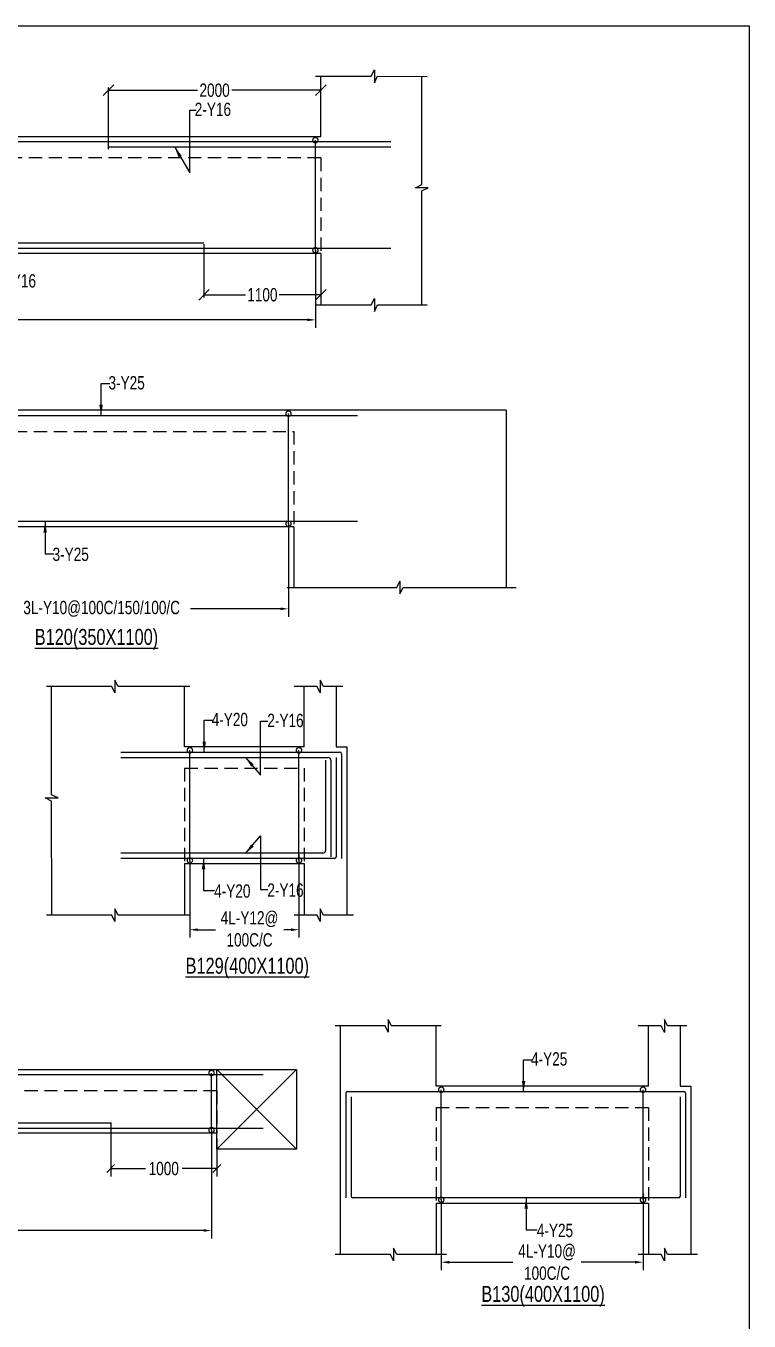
# Model space of a CAD drawing. Header units: millimetres. Extents: x 31347440 to 31744305, y -21457036 to -21063618.
# Drawn here: x 31672793 to 31679606, y -21171960 to -21159764 of the extents above; entities that cross this region are included whole.
import ezdxf

# ---------------------------------------------------------------- set-up
doc = ezdxf.new("R2010")
doc.units = ezdxf.units.MM
doc.header["$LTSCALE"] = 1000
doc.header["$MEASUREMENT"] = 0
doc.header["$PDMODE"] = 3
for name, pattern in [('CONTINOUS', [0]), ('CONTINU', [0]), ('HIDDEN', [0.375, 0.25, -0.125])]:
    doc.linetypes.add(name, pattern=pattern)
for name, color, linetype in [('-S-ARROW', 253, 'Continuous'), ('-S-MISC', 8, 'Continuous'), ('-S-STIRRUPS DIM', 6, 'Continuous'), ('-S-STIRUP', 11, 'Continuous'), ('-STR-BEAM', 7, 'CONTINU'), ('-STR-COLUMN', 5, 'HIDDEN'), ('-STR-REINF', 3, 'Continuous'), ('-STR-RF-DIM', 8, 'CONTINOUS'), ('-STR-TEXT', 6, 'Continuous'), ('SEC TEXT', 9, 'Continuous'), ('SLAB LINE', 254, 'HIDDEN')]:
    doc.layers.add(name, color=color, linetype=linetype)
doc.styles.add('BEAM-LS', font='romans.shx', dxfattribs={"width": 0.8})
doc.styles.add('SOBHA', font='swisscl.ttf')
doc.styles.add('sobha.sed', font='swisscl.ttf')
doc.dimstyles.new('S-50', dxfattribs={"dimscale": 50, "dimtxt": 2.5, "dimasz": 2, "dimexe": 0.5, "dimexo": 0.25, "dimgap": 0.25, "dimtad": 0, "dimdec": 0, "dimrnd": 0.0005, "dimzin": 0, "dimdsep": 46, "dimtxsty": 'sobha.sed', "dimblk": 'OBLIQUE', "dimcen": 0.09, "dimclrd": 8, "dimclre": 8, "dimclrt": 6, "dimadec": 0, "dimazin": 0, "dimtfac": 1, "dimtdec": 0, "dimtofl": 0, "dimtmove": 2, "dimatfit": 3, "dimfxl": 0.18, "dimtolj": 1, "dimtzin": 0, "dimlwd": -1, "dimlwe": -1, "dimarcsym": 0})
doc.dimstyles.new('S-DIM50', dxfattribs={"dimscale": 50, "dimtxt": 2.5, "dimasz": 1.5, "dimexe": 1.5, "dimexo": 1, "dimgap": 0.5, "dimtad": 0, "dimdec": 0, "dimzin": 0, "dimdsep": 46, "dimtxsty": 'SOBHA', "dimcen": 0.09, "dimclrd": 256, "dimclre": 256, "dimclrt": 6, "dimadec": 5, "dimazin": 0, "dimtfac": 1, "dimtdec": 0, "dimtofl": 0, "dimtmove": 0, "dimatfit": 3, "dimfxl": 0.18, "dimtolj": 1, "dimtzin": 0, "dimlwd": -1, "dimlwe": -1, "dimarcsym": 0})
doc.dimstyles.new('STIRUP', dxfattribs={"dimscale": 50, "dimtxt": 2.5, "dimasz": 2.2, "dimexe": 0, "dimexo": 0, "dimgap": 0.5, "dimtad": 0, "dimdec": 0, "dimzin": 0, "dimdsep": 46, "dimtxsty": 'BEAM-LS', "dimblk": 'DOTSMALL', "dimcen": 0.09, "dimclrd": 256, "dimclre": 256, "dimclrt": 256, "dimadec": 5, "dimazin": 0, "dimtfac": 1, "dimtdec": 0, "dimtofl": 0, "dimtmove": 0, "dimatfit": 3, "dimldrblk": 'DOTSMALL', "dimfxl": 0, "dimfxlon": 1, "dimtolj": 1, "dimtzin": 0, "dimlwd": -1, "dimlwe": -1, "dimarcsym": 0})

# ---------------------------------------------------------------- blocks, each defined once
blk = doc.blocks.new('_DotSmall')
at = {"color": 0, "linetype": 'ByBlock', "const_width": 0.5}
blk.add_lwpolyline([(-0.0625, 0, 1), (0.0625, 0, 1)], format="xyb", close=True, dxfattribs=at)
blk = doc.blocks.new('*D140')
at = {"layer": '-S-STIRUP', "ltscale": 100, "transparency": 16777216}
blk.add_line((31675521, -21161876), (31675521, -21160840), dxfattribs=at)
at = {"layer": 'Defpoints', "color": 0, "linetype": 'CONTINU', "ltscale": 100, "transparency": 16777216}
for p in [(31675521, -21160840), (31675521, -21160840), (31675521, -21161876, 0)]:
    blk.add_point(p, dxfattribs=at)
at = {"layer": '-S-STIRUP', "linetype": 'CONTINU', "ltscale": 100, "transparency": 16777216, "xscale": 100, "yscale": 100, "zscale": 100}
for p, rotation in [((31675521, -21160840), 90), ((31675521, -21161876), 270)]:
    blk.add_blockref('_DotSmall', p, dxfattribs=dict(at, rotation=rotation))
blk = doc.blocks.new('*D142')
at = {"layer": '-STR-RF-DIM', "transparency": 16777216}
for p, q in [((31668021, -21161876), (31668021, -21162607)), ((31675521, -21161876), (31675521, -21162607)), ((31668096, -21162532), (31670942, -21162532)), ((31675446, -21162532), (31672490, -21162532))]:
    blk.add_line(p, q, dxfattribs=at)
for points in [[(31668096, -21162519), (31668096, -21162544), (31668021, -21162532)], [(31675446, -21162519), (31675446, -21162544), (31675521, -21162532)]]:
    blk.add_solid(points, dxfattribs=at)
at = {"layer": 'Defpoints', "color": 0, "transparency": 16777216}
for p in [(31668021, -21161876, 178587), (31675521, -21161876, 178587), (31668021, -21162532)]:
    blk.add_point(p, dxfattribs=at)
at = {"layer": '-STR-RF-DIM', "color": 6, "transparency": 16777216, "insert": (31671716, -21162532), "char_height": 125, "attachment_point": 5, "style": 'SOBHA'}
blk.add_mtext('\\A1;4L-Y8@100C/125100/C', dxfattribs=at)
blk = doc.blocks.new('*D165')
at = {"layer": '-S-STIRUP', "ltscale": 100, "transparency": 16777216}
blk.add_line((31675267, -21164451), (31675267, -21163415), dxfattribs=at)
at = {"layer": 'Defpoints', "color": 0, "linetype": 'CONTINU', "ltscale": 100, "transparency": 16777216}
for p in [(31675267, -21163415), (31675267, -21163415), (31675267, -21164451)]:
    blk.add_point(p, dxfattribs=at)
at = {"layer": '-S-STIRUP', "linetype": 'CONTINU', "ltscale": 100, "transparency": 16777216, "xscale": 100, "yscale": 100, "zscale": 100}
for p, rotation in [((31675267, -21163415), 90), ((31675267, -21164451), 270)]:
    blk.add_blockref('_DotSmall', p, dxfattribs=dict(at, rotation=rotation))
blk = doc.blocks.new('*D169')
at = {"layer": '-STR-RF-DIM', "transparency": 16777216}
for p, q in [((31671791, -21164451), (31671791, -21165328)), ((31675267, -21164451), (31675267, -21165328)), ((31671866, -21165253), (31672671, -21165253)), ((31675192, -21165253), (31674344, -21165253))]:
    blk.add_line(p, q, dxfattribs=at)
for points in [[(31671866, -21165240), (31671866, -21165265), (31671791, -21165253)], [(31675192, -21165240), (31675192, -21165265), (31675267, -21165253)]]:
    blk.add_solid(points, dxfattribs=at)
at = {"layer": 'Defpoints', "color": 0, "transparency": 16777216}
for p in [(31671791, -21164451, 0), (31675267, -21164451, 0), (31675267, -21165253)]:
    blk.add_point(p, dxfattribs=at)
at = {"layer": '-STR-RF-DIM', "color": 6, "transparency": 16777216, "insert": (31673507, -21165253), "char_height": 125, "attachment_point": 5, "style": 'SOBHA'}
blk.add_mtext('\\A1;3L-Y10@100C/150/100/C', dxfattribs=at)
blk = doc.blocks.new('*D179')
at = {"layer": '-STR-RF-DIM', "transparency": 16777216}
for p, q in [((31668042, -21170161), (31668042, -21171182)), ((31674542, -21170161), (31674542, -21171182)), ((31668117, -21171107), (31670588, -21171107)), ((31674467, -21171107), (31672261, -21171107))]:
    blk.add_line(p, q, dxfattribs=at)
for points in [[(31668117, -21171094), (31668117, -21171119), (31668042, -21171107)], [(31674467, -21171094), (31674467, -21171119), (31674542, -21171107)]]:
    blk.add_solid(points, dxfattribs=at)
at = {"layer": 'Defpoints', "color": 0, "transparency": 16777216}
for p in [(31668042, -21170161, 178587), (31674542, -21170161, 178587), (31674542, -21171107)]:
    blk.add_point(p, dxfattribs=at)
at = {"layer": '-STR-RF-DIM', "color": 6, "transparency": 16777216, "insert": (31671425, -21171107), "char_height": 125, "attachment_point": 5, "style": 'SOBHA'}
blk.add_mtext('\\A1;4L-Y10@100/150/100C/C', dxfattribs=at)
blk = doc.blocks.new('*D180')
at = {"layer": '-S-STIRUP', "ltscale": 100, "transparency": 16777216}
blk.add_line((31674542, -21170161), (31674542, -21169624), dxfattribs=at)
at = {"layer": 'Defpoints', "color": 0, "linetype": 'CONTINU', "ltscale": 100, "transparency": 16777216}
for p in [(31674542, -21169624), (31674542, -21169624), (31674542, -21170161, 0)]:
    blk.add_point(p, dxfattribs=at)
at = {"layer": '-S-STIRUP', "linetype": 'CONTINU', "ltscale": 100, "transparency": 16777216, "xscale": 100, "yscale": 100, "zscale": 100}
for p, rotation in [((31674542, -21169624), 90), ((31674542, -21170161), 270)]:
    blk.add_blockref('_DotSmall', p, dxfattribs=dict(at, rotation=rotation))
blk = doc.blocks.new('*D182')
at = {"layer": '-STR-RF-DIM', "transparency": 16777216}
for p, q in [((31675366, -21167565), (31675366, -21168349)), ((31674338, -21167622), (31674338, -21168349)), ((31674413, -21168274), (31674579, -21168274)), ((31675291, -21168274), (31675222, -21168274))]:
    blk.add_line(p, q, dxfattribs=at)
for points in [[(31674413, -21168262), (31674413, -21168287), (31674338, -21168274)], [(31675291, -21168262), (31675291, -21168287), (31675366, -21168274)]]:
    blk.add_solid(points, dxfattribs=at)
at = {"layer": 'Defpoints', "color": 0, "transparency": 16777216}
for p in [(31675366, -21167565, 178587), (31674338, -21167622, 178587), (31674338, -21168274)]:
    blk.add_point(p, dxfattribs=at)
at = {"layer": '-STR-RF-DIM', "color": 6, "transparency": 16777216, "char_height": 125, "attachment_point": 5, "style": 'SOBHA'}
for s, insert in [('\\A1;4L-Y12@', (31674900, -21168175)), ('\\A1;100C/C', (31674900, -21168371))]:
    blk.add_mtext(s, dxfattribs=dict(at, insert=insert))
blk = doc.blocks.new('*D183')
at = {"layer": '-S-STIRUP', "ltscale": 100, "transparency": 16777216}
blk.add_line((31675366, -21167622), (31675366, -21166585), dxfattribs=at)
at = {"layer": 'Defpoints', "color": 0, "linetype": 'CONTINU', "ltscale": 100, "transparency": 16777216}
for p in [(31675366, -21166585), (31675366, -21166585), (31675366, -21167622)]:
    blk.add_point(p, dxfattribs=at)
at = {"layer": '-S-STIRUP', "linetype": 'CONTINU', "ltscale": 100, "transparency": 16777216, "xscale": 100, "yscale": 100, "zscale": 100}
for p, rotation in [((31675366, -21166585), 90), ((31675366, -21167622), 270)]:
    blk.add_blockref('_DotSmall', p, dxfattribs=dict(at, rotation=rotation))
blk = doc.blocks.new('_OBLIQUE')
at = {"color": 0, "linetype": 'ByBlock'}
blk.add_line((-0.5, -0.5), (0.5, 0.5), dxfattribs=at)
blk = doc.blocks.new('*D184')
at = {"layer": '-S-STIRUP', "ltscale": 100, "transparency": 16777216}
blk.add_line((31674338, -21167622), (31674338, -21166585), dxfattribs=at)
at = {"layer": 'Defpoints', "color": 0, "linetype": 'CONTINU', "ltscale": 100, "transparency": 16777216}
for p in [(31674338, -21166585), (31674338, -21166585), (31674338, -21167622)]:
    blk.add_point(p, dxfattribs=at)
at = {"layer": '-S-STIRUP', "linetype": 'CONTINU', "ltscale": 100, "transparency": 16777216, "xscale": 100, "yscale": 100, "zscale": 100}
for p, rotation in [((31674338, -21166585), 90), ((31674338, -21167622), 270)]:
    blk.add_blockref('_DotSmall', p, dxfattribs=dict(at, rotation=rotation))
blk = doc.blocks.new('*D185')
at = {"layer": '-STR-RF-DIM', "transparency": 16777216}
for p, q in [((31678607, -21170761), (31678607, -21171480)), ((31676706, -21170818), (31676706, -21171480)), ((31676781, -21171405), (31677382, -21171405)), ((31678532, -21171405), (31678025, -21171405))]:
    blk.add_line(p, q, dxfattribs=at)
for points in [[(31676781, -21171393), (31676781, -21171418), (31676706, -21171405)], [(31678532, -21171393), (31678532, -21171418), (31678607, -21171405)]]:
    blk.add_solid(points, dxfattribs=at)
at = {"layer": 'Defpoints', "color": 0, "transparency": 16777216}
for p in [(31678607, -21170761, 178587), (31676706, -21170818, 178587), (31676706, -21171405)]:
    blk.add_point(p, dxfattribs=at)
at = {"layer": '-STR-RF-DIM', "color": 6, "transparency": 16777216, "insert": (31677703, -21171405), "char_height": 125, "attachment_point": 5, "style": 'SOBHA'}
blk.add_mtext('\\A1;4L-Y10@\\P100C/C', dxfattribs=at)
blk = doc.blocks.new('*D186')
at = {"layer": '-S-STIRUP', "ltscale": 100, "transparency": 16777216}
blk.add_line((31678607, -21170818), (31678607, -21169781), dxfattribs=at)
at = {"layer": 'Defpoints', "color": 0, "linetype": 'CONTINU', "ltscale": 100, "transparency": 16777216}
for p in [(31678607, -21169781), (31678607, -21169781), (31678607, -21170818)]:
    blk.add_point(p, dxfattribs=at)
at = {"layer": '-S-STIRUP', "linetype": 'CONTINU', "ltscale": 100, "transparency": 16777216, "xscale": 100, "yscale": 100, "zscale": 100}
for p, rotation in [((31678607, -21169781), 90), ((31678607, -21170818), 270)]:
    blk.add_blockref('_DotSmall', p, dxfattribs=dict(at, rotation=rotation))
blk = doc.blocks.new('*D187')
at = {"layer": '-S-STIRUP', "ltscale": 100, "transparency": 16777216}
blk.add_line((31676706, -21170818), (31676706, -21169781), dxfattribs=at)
at = {"layer": 'Defpoints', "color": 0, "linetype": 'CONTINU', "ltscale": 100, "transparency": 16777216}
for p in [(31676706, -21169781), (31676706, -21169781), (31676706, -21170818)]:
    blk.add_point(p, dxfattribs=at)
at = {"layer": '-S-STIRUP', "linetype": 'CONTINU', "ltscale": 100, "transparency": 16777216, "xscale": 100, "yscale": 100, "zscale": 100}
for p, rotation in [((31676706, -21169781), 90), ((31676706, -21170818), 270)]:
    blk.add_blockref('_DotSmall', p, dxfattribs=dict(at, rotation=rotation))
blk = doc.blocks.new('*D333')
at = {"color": 8, "transparency": 16777216}
for p, q in [((31673571, -21160923), (31673571, -21160345)), ((31673571, -21160370), (31674410, -21160370)), ((31675571, -21160370), (31674732, -21160370)), ((31675571, -21160794), (31675571, -21160345))]:
    blk.add_line(p, q, dxfattribs=at)
at = {"layer": 'Defpoints', "color": 0, "transparency": 16777216}
for p in [(31675571, -21160370), (31675571, -21160807, 0), (31673571, -21160936, 0)]:
    blk.add_point(p, dxfattribs=at)
at = {"color": 8, "transparency": 16777216, "xscale": 100, "yscale": 100, "zscale": 100, "rotation": 180}
blk.add_blockref('_OBLIQUE', (31673571, -21160370), dxfattribs=at)
at = {"color": 8, "transparency": 16777216, "xscale": 100, "yscale": 100, "zscale": 100}
blk.add_blockref('_OBLIQUE', (31675571, -21160370), dxfattribs=at)
at = {"color": 6, "transparency": 16777216, "insert": (31674571, -21160370), "char_height": 125, "attachment_point": 5, "style": 'sobha.sed'}
blk.add_mtext('\\A1;2000', dxfattribs=at)
blk = doc.blocks.new('*D336')
at = {"color": 8, "transparency": 16777216}
for p, q in [((31674471, -21161819), (31674471, -21162321)), ((31675571, -21161922), (31675571, -21162321)), ((31674471, -21162296), (31674861, -21162296)), ((31675571, -21162296), (31675180, -21162296))]:
    blk.add_line(p, q, dxfattribs=at)
at = {"layer": 'Defpoints', "color": 0, "transparency": 16777216}
for p in [(31674471, -21161807, 0), (31675571, -21161909, 0), (31675571, -21162296)]:
    blk.add_point(p, dxfattribs=at)
at = {"color": 8, "transparency": 16777216, "xscale": 100, "yscale": 100, "zscale": 100, "rotation": 180}
blk.add_blockref('_OBLIQUE', (31674471, -21162296), dxfattribs=at)
at = {"color": 8, "transparency": 16777216, "xscale": 100, "yscale": 100, "zscale": 100}
blk.add_blockref('_OBLIQUE', (31675571, -21162296), dxfattribs=at)
at = {"color": 6, "transparency": 16777216, "insert": (31675021, -21162296), "char_height": 125, "attachment_point": 5, "style": 'sobha.sed'}
blk.add_mtext('\\A1;1100', dxfattribs=at)
blk = doc.blocks.new('*D341')
at = {"layer": '-S-STIRRUPS DIM', "color": 251, "transparency": 16777216}
for p, q in [((31673592, -21170091), (31673592, -21170599)), ((31674592, -21170241), (31674592, -21170599))]:
    blk.add_line(p, q, dxfattribs=at)
at = {"layer": '-S-STIRRUPS DIM', "color": 8, "transparency": 16777216}
for p, q in [((31673592, -21170524), (31673920, -21170524)), ((31674592, -21170524), (31674264, -21170524))]:
    blk.add_line(p, q, dxfattribs=at)
at = {"layer": 'Defpoints', "color": 0, "transparency": 16777216}
for p in [(31673592, -21170091, -178587), (31674592, -21170241, -178587), (31674592, -21170524)]:
    blk.add_point(p, dxfattribs=at)
at = {"layer": '-S-STIRRUPS DIM', "color": 8, "transparency": 16777216, "xscale": 75, "yscale": 75, "zscale": 75, "rotation": 180}
blk.add_blockref('_OBLIQUE', (31673592, -21170524), dxfattribs=at)
at = {"layer": '-S-STIRRUPS DIM', "color": 8, "transparency": 16777216, "xscale": 75, "yscale": 75, "zscale": 75}
blk.add_blockref('_OBLIQUE', (31674592, -21170524), dxfattribs=at)
at = {"layer": '-S-STIRRUPS DIM', "color": 6, "transparency": 16777216, "insert": (31674092, -21170524), "char_height": 125, "attachment_point": 5, "style": 'sobha.sed'}
blk.add_mtext('\\A1;1000', dxfattribs=at)

msp = doc.modelspace()

# ---------------------------------------------------------------- linework, layer by layer
at = {"layer": '-S-MISC', "linetype": 'ByBlock', "ltscale": 1000, "elevation": 0}
for points in [[(31675520.8, -21160238.5), (31676047.3, -21160238.5), (31676077.2, -21160178.8), (31676077.2, -21160299), (31676107, -21160238.5), (31676573.2, -21160238.7)], [(31676523.2, -21162391.3), (31676523.9, -21161317.4), (31676583.6, -21161287.5), (31676463.4, -21161287.5), (31676523.9, -21161257.7), (31676523.4, -21160238.5)], [(31675522.4, -21162391.3), (31676047.3, -21162391.3), (31676077.2, -21162331.6), (31676077.2, -21162451.8), (31676107, -21162391.3), (31676573.2, -21162391.5)], [(31675254.9, -21165052.6), (31676287.6, -21165052.2), (31676317.4, -21164992.5), (31676317.4, -21165112.7), (31676347.3, -21165052.2), (31677413.3, -21165052.6)], [(31673036.2, -21168137), (31673035.5, -21167063.1), (31672975.8, -21167033.3), (31673096, -21167033.3), (31673035.5, -21167003.4), (31673036, -21165984.2)], [(31674338.6, -21165984.2), (31673662.1, -21165984.2), (31673632.2, -21165924.6), (31673632.2, -21166044.7), (31673602.4, -21165984.2), (31672986.2, -21165984.5)], [(31675778.9, -21165984.2), (31675596.1, -21165984.2), (31675566.3, -21165924.6), (31675566.3, -21166044.7), (31675536.4, -21165984.2), (31675319.7, -21165984.2)], [(31674337, -21168137), (31673662.1, -21168137), (31673632.2, -21168077.3), (31673632.2, -21168197.5), (31673602.4, -21168137), (31672986.2, -21168137.2)], [(31675878.9, -21168137), (31675596.2, -21168137), (31675566.3, -21168077.3), (31675566.3, -21168197.5), (31675536.4, -21168137), (31675319.8, -21168137)], [(31676706.8, -21169180.2), (31676236.9, -21169179.8), (31676207, -21169120.1), (31676207, -21169240.3), (31676177.1, -21169179.8), (31675707, -21169180.2)], [(31679020.5, -21169180.2), (31678837.8, -21169180.2), (31678807.9, -21169120.5), (31678807.9, -21169240.7), (31678778.1, -21169180.2), (31678561.4, -21169180.2)], [(31676757, -21171332.8), (31676286.9, -21171332.4), (31676257, -21171272.8), (31676257, -21171392.9), (31676227.1, -21171332.4), (31675707, -21171332.8)], [(31679120.5, -21171333), (31678837.8, -21171333), (31678807.9, -21171273.3), (31678807.9, -21171393.5), (31678778.1, -21171333), (31678561.4, -21171333)]]:
    msp.add_lwpolyline(points, dxfattribs=at)
at = {"layer": '-STR-BEAM'}
for p, q in [((31667970.8, -21160806.7, 0), (31675570.8, -21160806.7, 0)), ((31677317.4, -21163381.7, 0), (31662470.5, -21163381.7)), ((31675317.4, -21164481.7, 0), (31671743.4, -21164481.7, 0)), ((31675415.6, -21166552.4, 0), (31674288.6, -21166552.4, 0)), ((31665642.4, -21169591.5, 0), (31674592.4, -21169591.5, 0)), ((31674592.4, -21170341.5, 0), (31675342.3, -21169591.5, 0)), ((31674592.4, -21169591.5, 0), (31675342.3, -21170341.5, 0)), ((31678657.3, -21169748.4, 0), (31676657, -21169748.4, 0))]:
    msp.add_line(p, q, dxfattribs=at)
at = {"layer": '-STR-BEAM', "elevation": 0}
for points in [[(31679606.4, -21188463.8), (31644306.4, -21188463.8), (31644306.4, -21159763.8), (31679606.4, -21159763.8)], [(31674592.4, -21169591.5), (31675342.3, -21169591.5), (31675342.3, -21170341.5), (31674592.4, -21170341.5)]]:
    msp.add_lwpolyline(points, close=True, dxfattribs=at)
for points in [[(31675570.8, -21161906.7), (31667970.8, -21161906.7)], [(31674288.6, -21167652.4), (31675415.6, -21167652.4)], [(31674592.4, -21170191.5), (31667992.4, -21170191.5)], [(31676657, -21170848.4), (31678657.3, -21170848.4)]]:
    msp.add_lwpolyline(points, dxfattribs=at)
at = {"layer": '-STR-COLUMN', "linetype": 'Continuous', "ltscale": 10}
for p, q in [((31675570.8, -21160806.7, 0), (31675570.8, -21160238.5, 0)), ((31675570.8, -21161906.7, 0), (31675570.8, -21162391.3, 0)), ((31677317.4, -21163381.7, 0), (31677317.4, -21165052.6, 0)), ((31675317.4, -21164481.7, 0), (31675317.4, -21165052.6, 0)), ((31674288.6, -21166552.4, 0), (31674288.6, -21165984.2, 0)), ((31675415.6, -21166552.4, 0), (31675415.6, -21165984.2, 0)), ((31675715.6, -21165984.2, 0), (31675715.6, -21166552.4, 0)), ((31675715.6, -21166552.4, 0), (31675816.3, -21166552.4, 0)), ((31675816.3, -21166552.4, 0), (31675816.3, -21168137, 0)), ((31674288.6, -21167652.4, 0), (31674288.6, -21168137, 0)), ((31675415.6, -21167652.4, 0), (31675415.6, -21168137, 0)), ((31675757, -21171333, 0), (31675757, -21169180.2, 0)), ((31676657, -21169748.4, 0), (31676657, -21169180.2, 0)), ((31678657.3, -21169748.4, 0), (31678657.3, -21169180.2, 0)), ((31678957.3, -21169180.2, 0), (31678957.3, -21169748.4, 0)), ((31678957.3, -21169748.4, 0), (31679058, -21169748.4, 0)), ((31679058, -21169748.4, 0), (31679058, -21171333, 0)), ((31676657, -21170848.4, 0), (31676657, -21171333, 0)), ((31678657.3, -21170848.4, 0), (31678657.3, -21171333, 0))]:
    msp.add_line(p, q, dxfattribs=at)
at = {"layer": '-STR-REINF', "ltscale": 10}
for p, q in [((31676231.1, -21160856.7, 0), (31667370.8, -21160856.7, 0)), ((31676231.1, -21160906.7, 0), (31673570.8, -21160906.7, 0)), ((31667370.8, -21161856.7, 0), (31676231.1, -21161856.7, 0)), ((31669070.8, -21161806.7, 0), (31674470.8, -21161806.7, 0)), ((31663123.4, -21163431.7, 0), (31675917.4, -21163431.7, 0)), ((31675917.4, -21164431.7, 0), (31663123.4, -21164431.7, 0)), ((31673688.6, -21166602.4, 0), (31675751.3, -21166602.4, 0)), ((31675766.3, -21166617.4, 0), (31675766.3, -21167603.1, 0)), ((31673688.6, -21166652.4, 0), (31675641.3, -21166652.4, 0)), ((31675616.3, -21166677.4, 0), (31675616.3, -21167527.4, 0)), ((31675666.3, -21166677.4, 0), (31675666.3, -21167587.4, 0)), ((31675716.3, -21166652.4, 0), (31675716.3, -21167587.4, 0)), ((31675591.3, -21167552.4, 0), (31673688.6, -21167552.4, 0)), ((31675701.3, -21167602.4, 0), (31673688.6, -21167602.4, 0)), ((31675027.3, -21169641.5, 0), (31665042.4, -21169641.5, 0)), ((31675806.9, -21169813.4, 0), (31675806.9, -21170799, 0)), ((31675821.9, -21169798.4, 0), (31678993, -21169798.4, 0)), ((31675856.9, -21169848.4, 0), (31675856.9, -21170783.4, 0)), ((31678958, -21169848.4, 0), (31678958, -21170783.4, 0)), ((31679008, -21169813.4, 0), (31679008, -21170799, 0)), ((31667292.4, -21170091.5, 0), (31673592.4, -21170091.5, 0)), ((31667292.4, -21170141.5, 0), (31675027.3, -21170141.5, 0)), ((31678943, -21170798.4, 0), (31675871.9, -21170798.4, 0))]:
    msp.add_line(p, q, dxfattribs=at)
for centre, radius, start, end in [((31675751.3, -21166617.4, 0), 15, 0, 90), ((31675591.3, -21167527.4, 0), 25, 270, 0), ((31675701.3, -21167587.4, 0), 15, 270, 0), ((31675821.9, -21169813.4, 0), 15, 90, 180), ((31678993, -21169813.4, 0), 15, 0, 90), ((31675871.9, -21170783.4, 0), 15, 180, 270), ((31678943, -21170783.4, 0), 15, 270, 0)]:
    msp.add_arc(centre, radius, start, end, dxfattribs=at)
at = {"layer": '-STR-REINF', "ltscale": 10, "extrusion": (-1.75576e-08, 0, 1)}
msp.add_arc((31675641.3, -21166677.4, -0.6), 25, 0, 90, dxfattribs=at)
at = {"layer": 'SLAB LINE', "color": 8, "linetype": 'HIDDEN', "ltscale": 0.5}
for p, q in [((31675570.7, -21161006.7, 0), (31667970.8, -21161006.7, 0)), ((31675570.7, -21161006.7, 0), (31675570.7, -21161906.7, 0)), ((31671743.4, -21163581.7, 0), (31675317.4, -21163581.7, 0)), ((31675317.4, -21163581.7, 0), (31675317.4, -21164481.7, 0)), ((31674288.6, -21166752.4, 0), (31675415.6, -21166752.4, 0)), ((31674288.6, -21166752.4, 0), (31674288.6, -21167652.4, 0)), ((31675415.6, -21166752.4, 0), (31675415.6, -21167652.4, 0)), ((31674592.3, -21169791.5, 0), (31668442.4, -21169791.5, 0)), ((31674592.3, -21169791.5, 0), (31674592.3, -21170191.5, 0)), ((31676657, -21169948.4, 0), (31678657.3, -21169948.4, 0)), ((31676657, -21169948.4, 0), (31676657, -21170848.4, 0)), ((31678657.3, -21169948.4, 0), (31678657.3, -21170848.4, 0))]:
    msp.add_line(p, q, dxfattribs=at)

# ---------------------------------------------------------------- texts
at = {"layer": '-STR-TEXT', "color": 6, "style": 'SOBHA'}
for s, p in [('2-Y16', (31674384, -21160612, 0)), ('2-Y16', (31672546.6, -21162227, 0)), ('3-Y25', (31673571.4, -21163186.9, 0)), ('3-Y25', (31673044.4, -21164802.2, 0)), ('4-Y20', (31674543.4, -21166357.6, 0)), ('2-Y16', (31675067.8, -21166366.5, 0)), ('2-Y16', (31675067.8, -21167964, 0)), ('4-Y20', (31674566.9, -21167972.4, 0)), ('4-Y25', (31677551.8, -21169553.5, 0)), ('4-Y25', (31677606.5, -21171168.4, 0))]:
    msp.add_text(s, height=125, dxfattribs=at).set_placement(p)
at = {"layer": 'SEC TEXT', "color": 4, "linetype": 'ByBlock', "style": 'sobha.sed'}
for s, p in [('%%UB120(350X1100)', (31672876.7, -21165592.4, 0)), ('%%UB129(400X1100)', (31674298, -21168688.3, 0)), ('%%UB130(400X1100)', (31677083.8, -21171778.8, 0))]:
    msp.add_text(s, height=150, rotation=0.01072, dxfattribs=at).set_placement(p)

# ---------------------------------------------------------------- dimensions: what is measured, and where the dimension line sits
at = {"layer": '-S-STIRRUPS DIM'}
dim = msp.add_linear_dim(base=(31674592.4, -21170524.4, 0), p1=(31673592.4, -21170091.5, -178586.6), p2=(31674592.4, -21170241.5, -178586.6), dimstyle='S-DIM50', override={"dimscale": 1, "dimtxt": 125, "dimasz": 75, "dimexe": 75, "dimexo": 0, "dimgap": 25, "dimrnd": 5, "dimtxsty": 'sobha.sed', "dimblk1": 'OBLIQUE', "dimblk2": 'OBLIQUE', "dimsah": 1, "dimcen": 4.5, "dimclrd": 8, "dimclre": 251, "dimfxl": 75}, dxfattribs=at)
dim.commit()
dim.dimension.update_dxf_attribs({"geometry": '*D341', "text_midpoint": (31674092.4, -21170524.4, 0)})
at = {"layer": '-S-STIRUP', "linetype": 'CONTINU', "ltscale": 100}
for base, p1, p2, picture, middle in [((31675520.8, -21160839.7, 178586.6), (31675520.8, -21161876.4, 178586.6), (31675520.8, -21160839.7, 178586.6), '*D140', (31675520.8, -21161358, 178586.6)), ((31675267.4, -21163414.7, 0), (31675267.4, -21164451.4, 0), (31675267.4, -21163414.7, 0), '*D165', (31675267.4, -21163933.1, 0)), ((31674337.7, -21166585.4, 178586.6), (31674337.7, -21167622.1, 178586.6), (31674337.7, -21166585.4, 178586.6), '*D184', (31674337.7, -21167103.8, 178586.6)), ((31675365.8, -21166585.4, 178586.6), (31675365.8, -21167622.1, 178586.6), (31675365.8, -21166585.4, 178586.6), '*D183', (31675365.8, -21167103.8, 178586.6)), ((31674542.4, -21169624.5, 178586.6), (31674542.4, -21170161.2, 178586.6), (31674542.4, -21169624.5, 178586.6), '*D180', (31674542.4, -21169892.8, 178586.6)), ((31676706.1, -21169781.4, 178586.6), (31676706.1, -21170818.1, 178586.6), (31676706.1, -21169781.4, 178586.6), '*D187', (31676706.1, -21170299.7, 178586.6)), ((31678607.4, -21169781.4, 178586.6), (31678607.4, -21170818.1, 178586.6), (31678607.4, -21169781.4, 178586.6), '*D186', (31678607.4, -21170299.7, 178586.6))]:
    dim = msp.add_linear_dim(base=base, p1=p1, p2=p2, angle=90, text=' ', dimstyle='STIRUP', override={"dimasz": 2}, dxfattribs=at)
    dim.commit()
    dim.dimension.update_dxf_attribs({"geometry": picture, "text_midpoint": middle})
at = {"layer": '-STR-RF-DIM'}
for base, p1, p2, text, picture, middle in [((31668020.8, -21162531.6, 0), (31675520.8, -21161876.4, 178586.6), (31668020.8, -21161876.4, 178586.6), '4L-Y8@100C/125100/C', '*D142', (31671715.9, -21162531.6, 0)), ((31674337.7, -21168274, 0), (31675365.8, -21167565.2, 178586.6), (31674337.7, -21167622.1, 178586.6), '4L-Y12@\\X100C/C', '*D182', (31674900.2, -21168274, 0)), ((31676706.1, -21171405.4, 0), (31678607.4, -21170761.1, 178586.6), (31676706.1, -21170818.1, 178586.6), '4L-Y10@\\X100C/C', '*D185', (31677703.2, -21171405.4, 0))]:
    dim = msp.add_linear_dim(base=base, p1=p1, p2=p2, angle=180, text=text, dimstyle='S-DIM50', override={"dimscale": 1, "dimtxt": 125, "dimasz": 75, "dimexe": 75, "dimexo": 0, "dimgap": 25, "dimsah": 1, "dimcen": 4.5, "dimfxl": 75}, dxfattribs=at)
    dim.commit()
    dim.dimension.update_dxf_attribs({"geometry": picture, "text_midpoint": middle, "dimtype": 160})
for base, p1, p2, text, picture, middle in [((31675267.4, -21165252.7, 0), (31671791.4, -21164451.4, 0), (31675267.4, -21164451.4, 0), '3L-Y10@100C/150/100/C', '*D169', (31673507.4, -21165252.7, 0)), ((31674542.4, -21171107, 0), (31668042.4, -21170161.2, 178586.6), (31674542.4, -21170161.2, 178586.6), '4L-Y10@100/150/100C/C', '*D179', (31671424.5, -21171107, 0))]:
    dim = msp.add_linear_dim(base=base, p1=p1, p2=p2, text=text, dimstyle='S-DIM50', override={"dimscale": 1, "dimtxt": 125, "dimasz": 75, "dimexe": 75, "dimexo": 0, "dimgap": 25, "dimsah": 1, "dimcen": 4.5, "dimfxl": 75}, dxfattribs=at)
    dim.commit()
    dim.dimension.update_dxf_attribs({"geometry": picture, "text_midpoint": middle, "dimtype": 160})
at = {"color": 1}
for base, p1, p2, picture, middle in [((31675570.8, -21160369.7, 0), (31673570.8, -21160935.7, 0), (31675570.8, -21160806.7, 0), '*D333', (31674570.8, -21160369.7, 0)), ((31675570.8, -21162296.4, 0), (31674470.8, -21161806.7, 0), (31675570.8, -21161909.4, 0), '*D336', (31675020.8, -21162296.4, 0))]:
    dim = msp.add_linear_dim(base=base, p1=p1, p2=p2, dimstyle='S-50', override={"dimclrd": 8}, dxfattribs=at)
    dim.commit()
    dim.dimension.update_dxf_attribs({"geometry": picture, "text_midpoint": middle})

# ---------------------------------------------------------------- leaders
at = {"layer": '-S-ARROW'}
for points, override in [([(31674195.1, -21160906.2, 0), (31674337.4, -21161148.4, 0), (31674337.4, -21160556.9, 0), (31674396.8, -21160556.9, 0)], {"dimgap": 0.1}), ([(31673501.5, -21163431.7, 0), (31673501.5, -21163131.7, 0), (31673583.9, -21163131.7, 0)], {"dimasz": 2, "dimgap": 0.1, "dimtad": 0}), ([(31672974.5, -21164434.4, 0), (31672974.5, -21164734.4, 0), (31673056.9, -21164734.4, 0)], {"dimasz": 2, "dimgap": 0.1, "dimtad": 0}), ([(31674473.4, -21166602.4, 0), (31674473.4, -21166302.4, 0), (31674555.8, -21166302.4, 0)], {"dimasz": 2, "dimgap": 0.1, "dimtad": 0}), ([(31674862.6, -21166651.4, 0), (31675004.8, -21166818.6, 0), (31675004.8, -21166311.3, 0), (31675072.3, -21166311.3, 0)], {"dimgap": 0.1}), ([(31674862.6, -21167556.2, 0), (31675004.8, -21167388.9, 0), (31675004.8, -21167896.2, 0), (31675072.3, -21167896.2, 0)], {"dimgap": 0.1}), ([(31674466.9, -21167605.1, 0), (31674466.9, -21167905.1, 0), (31674570.3, -21167905.1, 0)], {"dimasz": 2, "dimgap": 0.1, "dimtad": 0}), ([(31677481.9, -21169798.4, 0), (31677481.9, -21169498.4, 0), (31677564.3, -21169498.4, 0)], {"dimasz": 2, "dimgap": 0.1, "dimtad": 0}), ([(31677506.4, -21170801.1, 0), (31677506.4, -21171101.1, 0), (31677609.9, -21171101.1, 0)], {"dimasz": 2, "dimgap": 0.1, "dimtad": 0})]:
    msp.add_leader(points, dimstyle='S-50', override=override, dxfattribs=at)

doc.saveas('drawing.dxf')
